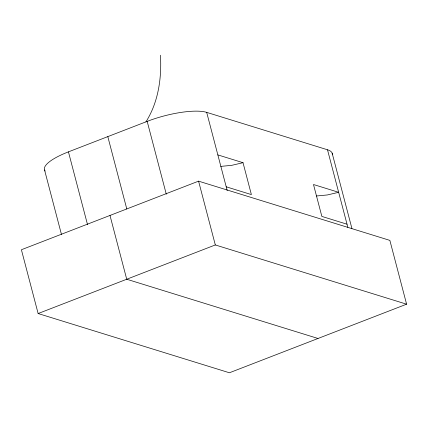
<?xml version="1.0" encoding="UTF-8"?>
<svg xmlns="http://www.w3.org/2000/svg" width="428" height="428" viewBox="0 0 428 428"><rect width="100%" height="100%" fill="white"/><g stroke="black" fill="none" stroke-linecap="round" stroke-linejoin="round"><path stroke-width="0.64" d="M45.175 171.034A45.609 12.112 -14.7 0 1 68.437 151.86L147.179 121.375A45.609 12.112 -14.7 0 1 206.687 112.366L327.5 149.779A45.609 12.112 -14.7 0 1 332.353 154.347M198.576 181.151L21.4 249.738L38.135 313.537L229.424 372.772L406.6 304.185L389.865 240.386L198.576 181.151L215.316 244.95L406.6 304.185M38.135 313.537L215.316 244.95M226.214 186.801L251.386 194.596L243.018 162.694L231.687 165.342L220.762 166.385M316.41 195.997L327.329 194.959L338.66 192.311L313.489 184.516L321.856 216.418L347.028 224.208M217.847 154.899L243.018 162.694M318.009 338.478L126.725 279.243L109.991 215.445M332.149 153.144L351.928 228.541M327.5 149.779L347.846 227.338M206.687 112.366L227.198 190.551M147.179 121.375L166.283 194.194M107.808 136.618L126.795 208.992M68.437 151.86L87.537 224.679M44.549 169.97L61.455 234.416M160.452 55.228C161.468 73.097 159.681 91.373 152.973 108.086A80.721 71.583 -72.8 0 1 145.9 121.959"/></g></svg>
